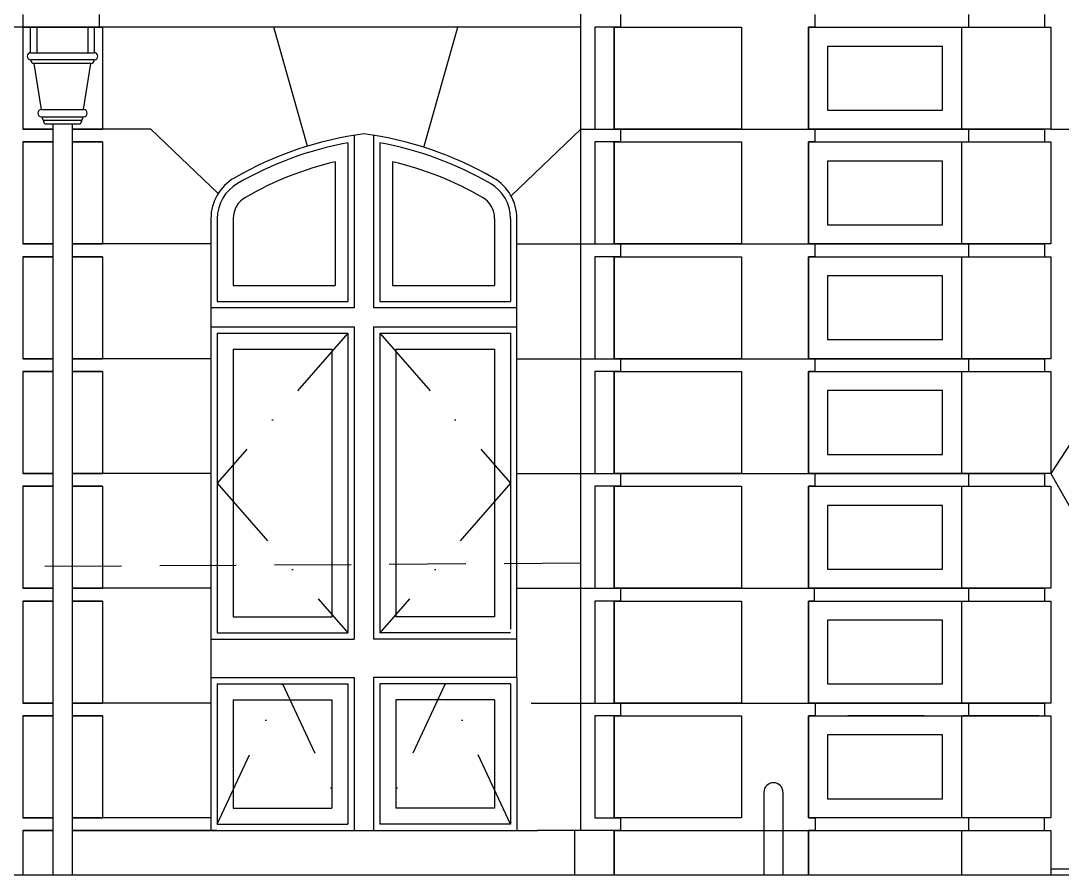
# Model space of a CAD drawing. Extents: x -1876 to 125, y 7132 to 7649.
# Drawn here: x -1043.9 to -880.6, y 7131.9 to 7265.9 of the extents above; entities that cross this region are included whole.
import ezdxf

# ---------------------------------------------------------------- set-up
doc = ezdxf.new("R2010")
doc.units = 0
doc.header["$LTSCALE"] = 48
doc.header["$MEASUREMENT"] = 0
for name, pattern in [('DASHDOT', [1, 0.5, -0.25, 0, -0.25]), ('DASHDOT2', [0.5, 0.25, -0.125, 0, -0.125]), ('HIDDEN', [0.375, 0.25, -0.125])]:
    doc.linetypes.add(name, pattern=pattern)
doc.layers.get('0').update_dxf_attribs({"linetype": 'CONTINUOUS'})
for name, color, linetype in [('CO1', 1, 'CONTINUOUS'), ('CO2', 2, 'CONTINUOUS'), ('CO253', 253, 'CONTINUOUS'), ('CO3', 3, 'CONTINUOUS'), ('CO4', 4, 'CONTINUOUS')]:
    doc.layers.add(name, color=color, linetype=linetype)

# ---------------------------------------------------------------- blocks, each defined once
blk = doc.blocks.new('LEADER')
at = {"color": 1}
for p, q in [((-5, -4), (-5, 0)), ((5, -4), (5, 0)), ((4.987744, -5.115332), (-4.987744, -5.115332)), ((4.430078, -5.672998), (-4.430078, -5.672998)), ((-3.314746, -12.922656), (3.314746, -12.922656)), ((-3.314746, -14.037988), (3.314746, -14.037988)), ((-3.035913, -14.595654), (3.035913, -14.595654))]:
    blk.add_line(p, q, dxfattribs=at)
for p, q in [((-4, -4), (-4, 0)), ((4, -4), (4, 0)), ((-4.987744, -4), (4.987744, -4)), ((-3.314746, -12.922656), (-4.430078, -5.672998)), ((3.314746, -12.922656), (4.430078, -5.672998)), ((-2.75708, -15.15332), (2.75708, -15.15332)), ((-1.5, -15.15332), (-1.5, -17.15332)), ((1.5, -15.15332), (1.5, -17.15332))]:
    blk.add_line(p, q)
for centre, radius, start, end in [((-4.987744, -4.557666), 0.557666, 90, 270), ((4.987744, -4.557666), 0.557666, 270, 90), ((-4.430078, -5.115332), 0.557666, 180, 270), ((4.430078, -5.115332), 0.557666, 270, 0), ((-3.314746, -13.480322), 0.557666, 90, 270), ((3.314746, -13.480322), 0.557666, 270, 90), ((-3.931071, -14.694692), 0.90062, 6.313364, 46.816739), ((-2.140755, -14.496617), 0.90062, 186.313364, 226.816739), ((2.140755, -14.496617), 0.90062, 313.183261, 353.686636), ((3.931071, -14.694692), 0.90062, 133.183261, 173.686636)]:
    blk.add_arc(centre, radius, start, end)

msp = doc.modelspace()

# ---------------------------------------------------------------- linework, layer by layer
at = {"layer": 'CO1'}
for p, q in [((-998.93, 7246.21), (-1004.21, 7264.87)), ((-980.62, 7246.21), (-975.33, 7264.87)), ((-1023.47, 7248.87), (-1031.08, 7248.87)), ((-1012.93, 7238.79), (-1023.47, 7248.87)), ((-966.99, 7238.43), (-956.07, 7248.87)), ((-956.07, 7248.87), (-883.34, 7248.87)), ((-992.57, 7246.74), (-992.57, 7221.87)), ((-987.57, 7246.74), (-987.57, 7221.87)), ((-1013.07, 7234.87), (-1013.07, 7221.87)), ((-967.07, 7234.87), (-967.07, 7221.87)), ((-1014.07, 7230.87), (-1031.08, 7230.87)), ((-966.07, 7230.87), (-883.34, 7230.87)), ((-1013.07, 7221.87), (-992.57, 7221.87)), ((-987.57, 7221.87), (-967.07, 7221.87)), ((-1013.07, 7216.87), (-992.57, 7216.87)), ((-1013.07, 7216.87), (-1013.07, 7169.87)), ((-992.57, 7216.87), (-992.57, 7169.87)), ((-987.57, 7216.87), (-987.57, 7169.87)), ((-987.57, 7216.87), (-967.07, 7216.87)), ((-967.07, 7216.87), (-967.07, 7170.48)), ((-1014.07, 7212.87), (-1031.08, 7212.87)), ((-966.07, 7212.87), (-883.34, 7212.87)), ((-1014.07, 7194.87), (-1031.08, 7194.87)), ((-966.07, 7194.87), (-883.34, 7194.87)), ((-1014.07, 7176.87), (-1031.08, 7176.87)), ((-966.07, 7176.87), (-883.34, 7176.87)), ((-1013.07, 7169.87), (-992.57, 7169.87)), ((-967.07, 7169.87), (-987.57, 7169.87)), ((-1013.07, 7161.87), (-1013.07, 7139.87)), ((-1013.07, 7161.87), (-992.57, 7161.87)), ((-992.57, 7161.87), (-992.57, 7139.87)), ((-967.07, 7161.87), (-987.57, 7161.87)), ((-987.57, 7161.87), (-987.57, 7139.87)), ((-967.07, 7161.87), (-967.07, 7139.87)), ((-1014.07, 7158.87), (-1031.08, 7158.87)), ((-963.84, 7158.87), (-883.34, 7158.87)), ((-1014.07, 7140.87), (-1031.08, 7140.87)), ((-1013.07, 7139.87), (-992.57, 7139.87)), ((-967.07, 7139.87), (-987.57, 7139.87))]:
    msp.add_line(p, q, dxfattribs=at)
at = {"layer": 'CO1', "linetype": 'HIDDEN'}
for p, q in [((-1328.08, 7178.63), (-950.84, 7180.87)), ((-722.19, 7156.87), (-920.34, 7156.87))]:
    msp.add_line(p, q, dxfattribs=at)
at = {"layer": 'CO1'}
for points in [[(-899.34, 7261.87), (-917.34, 7261.87), (-917.34, 7251.87), (-899.34, 7251.87)], [(-899.34, 7243.87), (-917.34, 7243.87), (-917.34, 7233.87), (-899.34, 7233.87)], [(-899.34, 7225.87), (-917.34, 7225.87), (-917.34, 7215.87), (-899.34, 7215.87)], [(-899.34, 7207.87), (-917.34, 7207.87), (-917.34, 7197.87), (-899.34, 7197.87)], [(-899.34, 7189.87), (-917.34, 7189.87), (-917.34, 7179.87), (-899.34, 7179.87)], [(-899.34, 7171.87), (-917.34, 7171.87), (-917.34, 7161.87), (-899.34, 7161.87)], [(-899.34, 7153.87), (-917.34, 7153.87), (-917.34, 7143.87), (-899.34, 7143.87)]]:
    msp.add_lwpolyline(points, close=True, dxfattribs=at)
for centre, radius, start, end in [((-982.73, 7193.3), 54.33, 100.4269, 120), ((-997.4, 7193.3), 54.33, 60, 79.5731), ((-1006.73, 7234.87), 6.33, 120, 180), ((-973.4, 7234.87), 6.33, 360, 60)]:
    msp.add_arc(centre, radius, start, end, dxfattribs=at)
at = {"layer": 'CO2'}
for p, q in [((-956.04, 7264.87), (-956.04, 7268.87)), ((-956.04, 7138.87), (-956.04, 7266.87)), ((-895.23, 7266.87), (-895.23, 7264.87)), ((-883.34, 7266.87), (-883.34, 7264.87)), ((-896.34, 7264.87), (-896.34, 7248.87)), ((-991.57, 7247.97), (-991.57, 7220.87)), ((-988.57, 7247.97), (-988.57, 7220.87)), ((-895.23, 7248.87), (-895.23, 7246.87)), ((-896.34, 7246.87), (-896.34, 7230.87)), ((-994.57, 7243.77), (-994.57, 7224.37)), ((-985.57, 7243.77), (-985.57, 7224.37)), ((-1014.07, 7234.87), (-1014.07, 7168.87)), ((-1010.57, 7234.87), (-1010.57, 7224.37)), ((-969.57, 7234.87), (-969.57, 7224.37)), ((-966.07, 7162.87), (-966.07, 7234.87)), ((-882.34, 7230.87), (-920.34, 7230.87)), ((-895.23, 7230.87), (-895.23, 7228.87)), ((-896.34, 7228.87), (-896.34, 7212.87)), ((-1010.57, 7224.37), (-994.57, 7224.37)), ((-985.57, 7224.37), (-969.57, 7224.37)), ((-991.57, 7220.87), (-1014.07, 7220.87)), ((-966.07, 7220.87), (-988.57, 7220.87)), ((-1014.07, 7217.87), (-991.57, 7217.87)), ((-991.57, 7217.87), (-991.57, 7168.87)), ((-988.57, 7217.87), (-988.57, 7168.87)), ((-988.57, 7217.87), (-966.07, 7217.87)), ((-1010.57, 7214.37), (-995.07, 7214.37)), ((-1010.57, 7214.37), (-1010.57, 7172.37)), ((-995.07, 7214.37), (-995.07, 7172.37)), ((-985.07, 7214.37), (-985.07, 7172.37)), ((-985.07, 7214.37), (-969.57, 7214.37)), ((-969.57, 7214.37), (-969.57, 7172.37)), ((-895.23, 7212.87), (-895.23, 7210.87)), ((-896.34, 7210.87), (-896.34, 7194.87)), ((-895.23, 7194.87), (-895.23, 7192.87)), ((-896.34, 7192.87), (-896.34, 7176.87)), ((-895.23, 7176.87), (-895.23, 7174.87)), ((-896.34, 7174.87), (-896.34, 7158.87)), ((-1010.57, 7172.37), (-995.07, 7172.37)), ((-969.57, 7172.37), (-985.07, 7172.37)), ((-1014.07, 7168.87), (-991.57, 7168.87)), ((-1014.07, 7168.87), (-1014.07, 7162.87)), ((-966.07, 7168.87), (-988.57, 7168.87)), ((-1014.07, 7162.87), (-991.57, 7162.87)), ((-1014.07, 7162.87), (-1014.07, 7138.87)), ((-991.57, 7162.87), (-991.57, 7138.87)), ((-966.07, 7162.87), (-988.57, 7162.87)), ((-988.57, 7162.87), (-988.57, 7138.87)), ((-966.07, 7162.87), (-966.07, 7138.87)), ((-1010.57, 7159.37), (-1010.57, 7142.37)), ((-1010.57, 7159.37), (-995.07, 7159.37)), ((-995.07, 7159.37), (-995.07, 7142.37)), ((-969.57, 7159.37), (-985.07, 7159.37)), ((-985.07, 7159.37), (-985.07, 7142.37)), ((-969.57, 7159.37), (-969.57, 7142.37)), ((-895.23, 7158.87), (-895.23, 7156.87)), ((-896.34, 7156.87), (-896.34, 7140.87)), ((-1010.57, 7142.37), (-995.07, 7142.37)), ((-969.57, 7142.37), (-985.07, 7142.37)), ((-895.23, 7140.87), (-895.23, 7138.87)), ((-1043.58, 7138.87), (-1038.83, 7138.87)), ((-1035.83, 7138.87), (-962.84, 7138.87)), ((-896.34, 7138.87), (-896.34, 7131.87)), ((-882.34, 7132.87), (-812.34, 7132.87))]:
    msp.add_line(p, q, dxfattribs=at)
for points in [[(-1031.08, 7264.87), (-1043.58, 7264.87), (-1043.58, 7248.87), (-1038.83, 7248.87)], [(-1043.58, 7264.87), (-1031.08, 7264.87), (-1031.08, 7248.87), (-1035.83, 7248.87)], [(-950.84, 7264.87), (-953.84, 7264.87), (-953.84, 7248.87), (-950.84, 7248.87)], [(-883.34, 7264.87), (-882.34, 7264.87), (-882.34, 7248.87), (-883.34, 7248.87)], [(-1038.83, 7248.87), (-1043.58, 7248.87)], [(-1035.83, 7248.87), (-1031.08, 7248.87)], [(-1043.58, 7246.87), (-1038.83, 7246.87)], [(-1038.83, 7246.87), (-1043.58, 7246.87), (-1043.58, 7230.87), (-1038.83, 7230.87)], [(-1031.08, 7246.87), (-1035.83, 7246.87)], [(-1035.83, 7246.87), (-1031.08, 7246.87), (-1031.08, 7230.87), (-1035.83, 7230.87)], [(-950.84, 7246.87), (-953.84, 7246.87), (-953.84, 7230.87), (-950.84, 7230.87)], [(-1038.83, 7230.87), (-1043.58, 7230.87)], [(-1035.83, 7230.87), (-1031.08, 7230.87)], [(-1043.58, 7228.87), (-1038.83, 7228.87)], [(-1038.83, 7228.87), (-1043.58, 7228.87), (-1043.58, 7212.87), (-1038.83, 7212.87)], [(-1031.08, 7228.87), (-1035.83, 7228.87)], [(-1035.83, 7228.87), (-1031.08, 7228.87), (-1031.08, 7212.87), (-1035.83, 7212.87)], [(-950.84, 7228.87), (-953.84, 7228.87), (-953.84, 7212.87), (-950.84, 7212.87)], [(-1038.83, 7212.87), (-1043.58, 7212.87)], [(-1035.83, 7212.87), (-1031.08, 7212.87)], [(-1043.58, 7210.87), (-1038.83, 7210.87)], [(-1038.83, 7210.87), (-1043.58, 7210.87), (-1043.58, 7194.87), (-1038.83, 7194.87)], [(-1031.08, 7210.87), (-1035.83, 7210.87)], [(-1035.83, 7210.87), (-1031.08, 7210.87), (-1031.08, 7194.87), (-1035.83, 7194.87)], [(-950.84, 7210.87), (-953.84, 7210.87), (-953.84, 7194.87), (-950.84, 7194.87)], [(-1038.83, 7194.87), (-1043.58, 7194.87)], [(-1035.83, 7194.87), (-1031.08, 7194.87)], [(-1043.58, 7192.87), (-1038.83, 7192.87)], [(-1038.83, 7192.87), (-1043.58, 7192.87), (-1043.58, 7176.87), (-1038.83, 7176.87)], [(-1031.08, 7192.87), (-1035.83, 7192.87)], [(-1035.83, 7192.87), (-1031.08, 7192.87), (-1031.08, 7176.87), (-1035.83, 7176.87)], [(-950.84, 7192.87), (-953.84, 7192.87), (-953.84, 7176.87), (-950.84, 7176.87)], [(-1038.83, 7176.87), (-1043.58, 7176.87)], [(-1035.83, 7176.87), (-1031.08, 7176.87)], [(-1043.58, 7174.87), (-1038.83, 7174.87)], [(-1038.83, 7174.87), (-1043.58, 7174.87), (-1043.58, 7158.87), (-1038.83, 7158.87)], [(-1031.08, 7174.87), (-1035.83, 7174.87)], [(-1035.83, 7174.87), (-1031.08, 7174.87), (-1031.08, 7158.87), (-1035.83, 7158.87)], [(-950.84, 7174.87), (-953.84, 7174.87), (-953.84, 7158.87), (-950.84, 7158.87)], [(-1038.83, 7158.87), (-1043.58, 7158.87)], [(-1035.83, 7158.87), (-1031.08, 7158.87)], [(-1043.58, 7156.87), (-1038.83, 7156.87)], [(-1038.83, 7156.87), (-1043.58, 7156.87), (-1043.58, 7140.87), (-1038.83, 7140.87)], [(-1031.08, 7156.87), (-1035.83, 7156.87)], [(-1035.83, 7156.87), (-1031.08, 7156.87), (-1031.08, 7140.87), (-1035.83, 7140.87)], [(-950.84, 7156.87), (-953.84, 7156.87), (-953.84, 7140.87), (-950.84, 7140.87)], [(-1038.83, 7140.87), (-1043.58, 7140.87)], [(-1035.83, 7140.87), (-1031.08, 7140.87)], [(-1038.83, 7138.87), (-1043.58, 7138.87), (-1043.58, 7131.87)], [(-1013.07, 7138.87), (-1035.83, 7138.87)], [(-950.84, 7138.87), (-962.84, 7138.87)], [(-956.04, 7138.87), (-957.04, 7138.87), (-957.04, 7131.87)], [(-950.84, 7131.87), (-950.84, 7138.87), (-920.34, 7138.87), (-920.34, 7131.87)], [(-920.34, 7131.87), (-920.34, 7138.87), (-883.36, 7138.87)]]:
    msp.add_lwpolyline(points, dxfattribs=at)
for points in [[(-950.84, 7264.87), (-930.84, 7264.87), (-930.84, 7248.87), (-950.84, 7248.87)], [(-920.34, 7264.87), (-882.34, 7264.87), (-882.34, 7248.87), (-920.34, 7248.87)], [(-950.84, 7246.87), (-930.84, 7246.87), (-930.84, 7230.87), (-950.84, 7230.87)], [(-920.34, 7246.87), (-882.34, 7246.87), (-882.34, 7230.87), (-920.34, 7230.87)], [(-950.84, 7228.87), (-930.84, 7228.87), (-930.84, 7212.87), (-950.84, 7212.87)], [(-920.34, 7228.87), (-882.34, 7228.87), (-882.34, 7212.87), (-920.34, 7212.87)], [(-950.84, 7210.87), (-930.84, 7210.87), (-930.84, 7194.87), (-950.84, 7194.87)], [(-920.34, 7210.87), (-882.34, 7210.87), (-882.34, 7194.87), (-920.34, 7194.87)], [(-950.84, 7192.87), (-930.84, 7192.87), (-930.84, 7176.87), (-950.84, 7176.87)], [(-920.34, 7192.87), (-882.34, 7192.87), (-882.34, 7176.87), (-920.34, 7176.87)], [(-950.84, 7174.87), (-930.84, 7174.87), (-930.84, 7158.87), (-950.84, 7158.87)], [(-920.34, 7174.87), (-882.34, 7174.87), (-882.34, 7158.87), (-920.34, 7158.87)], [(-950.84, 7156.87), (-930.84, 7156.87), (-930.84, 7140.87), (-950.84, 7140.87)], [(-920.34, 7156.87), (-882.34, 7156.87), (-882.34, 7140.87), (-920.34, 7140.87)]]:
    msp.add_lwpolyline(points, close=True, dxfattribs=at)
for centre, radius, start, end in [((-982.73, 7193.3), 55.33, 97.6158, 120), ((-997.4, 7193.3), 55.33, 60, 82.3842), ((-982.73, 7193.3), 51.83, 103.1968, 120), ((-997.4, 7193.3), 51.83, 60, 76.8032), ((-1006.73, 7234.87), 7.33, 120, 180), ((-973.4, 7234.87), 7.33, 360, 60), ((-1006.73, 7234.87), 3.83, 120, 180), ((-973.4, 7234.87), 3.83, 360, 60)]:
    msp.add_arc(centre, radius, start, end, dxfattribs=at)
at = {"layer": 'CO253', "linetype": 'DASHDOT'}
msp.add_lwpolyline([(-847.34, 7248.65), (-882.34, 7194.87), (-847.34, 7132.87)], dxfattribs=at)
at = {"layer": 'CO253', "linetype": 'DASHDOT2'}
for points in [[(-992.57, 7216.87), (-1013.07, 7193.37), (-992.57, 7169.87)], [(-987.57, 7216.87), (-967.07, 7193.37), (-987.57, 7169.87)], [(-1013.07, 7139.87), (-1002.82, 7161.87), (-992.57, 7139.87)], [(-967.07, 7139.87), (-977.32, 7161.87), (-987.57, 7139.87)]]:
    msp.add_lwpolyline(points, dxfattribs=at)
at = {"layer": 'CO3'}
for p, q in [((-1038.83, 7247.72), (-1038.83, 7131.87)), ((-1035.83, 7247.72), (-1035.83, 7131.87)), ((-927.34, 7144.87), (-927.34, 7131.87)), ((-924.34, 7144.87), (-924.34, 7131.87))]:
    msp.add_line(p, q, dxfattribs=at)
msp.add_arc((-925.84, 7144.87), 1.5, 0, 180, dxfattribs=at)
at = {"layer": 'CO4'}
for p, q in [((-1043.56, 7266.87), (-1043.56, 7264.87)), ((-1031.58, 7266.87), (-1031.58, 7264.87)), ((-949.84, 7266.87), (-949.84, 7264.87)), ((-919.34, 7266.87), (-919.34, 7264.87)), ((-956.04, 7264.87), (-1315.09, 7264.87)), ((-882.34, 7264.87), (-882.34, 7260.87)), ((-949.84, 7248.87), (-949.84, 7246.87)), ((-919.34, 7248.87), (-919.34, 7246.87)), ((-919.34, 7248.87), (-919.34, 7246.87)), ((-883.34, 7248.87), (-883.34, 7246.87)), ((-882.34, 7248.87), (-812.34, 7248.87)), ((-949.84, 7230.87), (-949.84, 7228.87)), ((-919.34, 7230.87), (-919.34, 7228.87)), ((-882.34, 7230.87), (-883.34, 7230.87)), ((-883.34, 7230.87), (-883.34, 7228.87)), ((-949.84, 7212.87), (-949.84, 7210.87)), ((-919.34, 7212.87), (-919.34, 7210.87)), ((-919.34, 7212.87), (-919.34, 7210.87)), ((-883.34, 7212.87), (-883.34, 7210.87)), ((-949.84, 7194.87), (-949.84, 7192.87)), ((-919.34, 7194.87), (-919.34, 7192.87)), ((-883.34, 7194.87), (-883.34, 7192.87)), ((-949.84, 7176.87), (-949.84, 7174.87)), ((-919.45, 7176.87), (-919.45, 7174.87)), ((-883.34, 7176.87), (-883.34, 7174.87)), ((-949.84, 7158.87), (-949.84, 7156.87)), ((-919.32, 7158.87), (-919.32, 7156.87)), ((-883.34, 7158.87), (-883.34, 7156.87)), ((-949.84, 7140.87), (-949.84, 7138.87)), ((-919.32, 7140.87), (-919.32, 7138.87)), ((-883.36, 7140.87), (-883.36, 7138.87)), ((-732.32, 7131.87), (-1319.67, 7131.87))]:
    msp.add_line(p, q, dxfattribs=at)
for points in [[(-949.84, 7264.87), (-950.84, 7264.87), (-950.84, 7248.87), (-949.84, 7248.87)], [(-919.34, 7264.87), (-920.34, 7264.87), (-920.34, 7248.87), (-919.34, 7248.87)], [(-919.34, 7264.87), (-920.34, 7264.87), (-920.34, 7248.87), (-919.34, 7248.87)], [(-949.84, 7246.87), (-950.84, 7246.87), (-950.84, 7230.87), (-949.84, 7230.87)], [(-919.34, 7246.87), (-920.34, 7246.87), (-920.34, 7230.87), (-919.34, 7230.87)], [(-883.34, 7246.87), (-882.34, 7246.87), (-882.34, 7230.87), (-883.34, 7230.87)], [(-949.84, 7228.87), (-950.84, 7228.87), (-950.84, 7212.87), (-949.84, 7212.87)], [(-919.34, 7228.87), (-920.34, 7228.87), (-920.34, 7212.87), (-919.34, 7212.87)], [(-883.34, 7228.87), (-882.34, 7228.87), (-882.34, 7212.87), (-883.34, 7212.87)], [(-949.84, 7210.87), (-950.84, 7210.87), (-950.84, 7194.87), (-949.84, 7194.87)], [(-919.34, 7210.87), (-920.34, 7210.87), (-920.34, 7194.87), (-919.34, 7194.87)], [(-883.34, 7210.87), (-882.34, 7210.87), (-882.34, 7194.87), (-883.34, 7194.87)], [(-949.84, 7192.87), (-950.84, 7192.87), (-950.84, 7176.87), (-949.84, 7176.87)], [(-919.34, 7192.87), (-920.34, 7192.87), (-920.34, 7176.87), (-919.34, 7176.87)], [(-883.34, 7192.87), (-882.34, 7192.87), (-882.34, 7176.87), (-883.34, 7176.87)], [(-949.84, 7174.87), (-950.84, 7174.87), (-950.84, 7158.87), (-949.84, 7158.87)], [(-919.34, 7174.87), (-920.34, 7174.87), (-920.34, 7158.87), (-919.34, 7158.87)], [(-883.34, 7174.87), (-882.34, 7174.87), (-882.34, 7158.87), (-883.34, 7158.87)], [(-949.84, 7156.87), (-950.84, 7156.87), (-950.84, 7140.87), (-949.84, 7140.87)], [(-919.34, 7156.87), (-920.34, 7156.87), (-920.34, 7140.87), (-919.34, 7140.87)], [(-883.34, 7156.87), (-882.34, 7156.87), (-882.34, 7140.87), (-883.34, 7140.87)], [(-949.84, 7138.87), (-950.84, 7138.87), (-950.84, 7131.87)], [(-919.34, 7138.87), (-920.34, 7138.87), (-920.34, 7131.87)], [(-883.34, 7138.87), (-882.34, 7138.87), (-882.34, 7131.87)]]:
    msp.add_lwpolyline(points, dxfattribs=at)

# ---------------------------------------------------------------- block references
at = {"layer": 'CO3'}
msp.add_blockref('LEADER', (-1037.33, 7264.87), dxfattribs=at)

doc.saveas('drawing.dxf')
